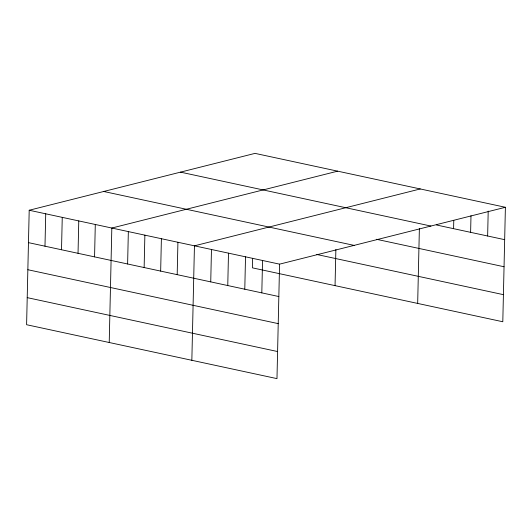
<?xml version="1.0" encoding="UTF-8"?>
<svg xmlns="http://www.w3.org/2000/svg" width="532" height="532" viewBox="0 0 532 532"><rect width="100%" height="100%" fill="white"/><g stroke="black" fill="none" stroke-linecap="round" stroke-linejoin="round"><path stroke-width="0.8" d="M505.4 207.28L255.021 153.376L29.2 210.246L26.6 324.72L276.979 378.624L279.573 264.151L505.4 207.28L502.8 321.754L252.427 267.849L252.64 258.286M44.987 246.196L45.725 213.804M61.513 249.754L62.251 217.362M78.038 253.312L78.769 220.92M94.563 256.87L95.295 224.477M109.226 342.508L111.82 228.035L337.647 171.164M127.614 263.985L128.345 231.593M144.139 267.543L144.87 235.151M160.664 271.101L161.395 238.708M177.189 274.658L177.921 242.266M191.846 360.297L194.446 245.824L420.273 188.953M210.738 281.88L211.47 249.495M227.763 285.544L228.494 253.159M244.787 289.209L245.525 256.823M261.81 292.873L262.549 260.487M335.054 285.637L335.872 249.521M417.673 303.426L419.376 228.514M453.59 228.674L453.776 220.368M470.614 232.338L470.993 215.726M487.638 236.002L488.203 211.091M436.566 225.009L504.662 239.666M180.501 172.142L430.88 226.047M376.43 239.28L504.05 266.758M103.72 191.48L354.099 245.385M316.779 254.482L503.418 294.662M29.2 210.246L279.573 264.151M28.462 242.639L278.841 296.543M27.85 269.724L278.223 323.629M27.212 297.634L277.591 351.539"/></g></svg>
